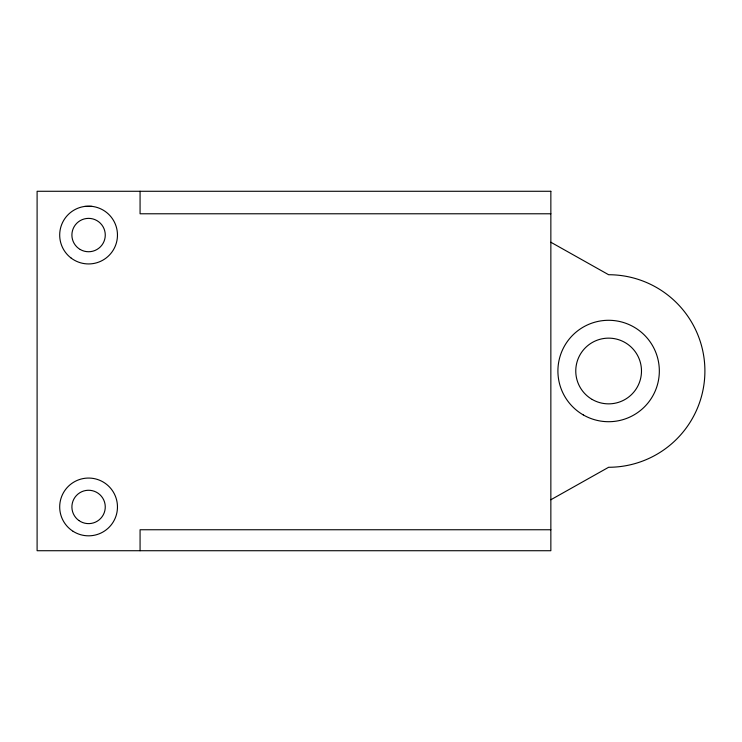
<?xml version="1.0" encoding="UTF-8"?>
<svg xmlns="http://www.w3.org/2000/svg" width="742" height="742" viewBox="0 0 742 742"><rect width="100%" height="100%" fill="white"/><g stroke="black" fill="none" stroke-linecap="round" stroke-linejoin="round"><path stroke-width="1.11" d="M550.852 499.756L608.625 467.274A96.275 96.275 0 0 0 704.9 371A96.275 96.275 0 0 0 608.625 274.726L550.852 242.244M84.551 206.452L92.091 206.387M550.852 213.779L140.071 213.779L140.071 191.278M550.852 529.751L140.071 529.751L140.071 550.722M550.852 191.278L37.1 191.278L37.1 550.722L550.852 550.722L550.852 191.278M592.19 399.456A32.861 32.861 0 0 0 641.487 371A32.861 32.861 0 0 0 592.19 342.544A32.861 32.861 0 0 0 592.19 399.456M583.268 414.917A50.706 50.706 0 0 0 659.332 371A50.706 50.706 0 0 0 583.268 327.083A50.706 50.706 0 0 0 583.268 414.917M71.213 258.133A28.882 28.882 0 0 0 117.255 238.562A28.882 28.882 0 0 0 77.279 208.474A28.882 28.882 0 0 0 71.213 258.133M73.087 531.318A28.882 28.882 0 0 0 117.44 508.177A28.882 28.882 0 0 0 75.22 481.335A28.882 28.882 0 0 0 73.087 531.318M78.875 520.513A16.686 16.686 0 0 0 105.188 508.567A16.686 16.686 0 0 0 81.685 491.751A16.686 16.686 0 0 0 78.875 520.513M80.238 249.507A16.686 16.686 0 0 0 105.271 235.056A16.686 16.686 0 0 0 80.238 220.606A16.686 16.686 0 0 0 80.238 249.507"/></g></svg>
